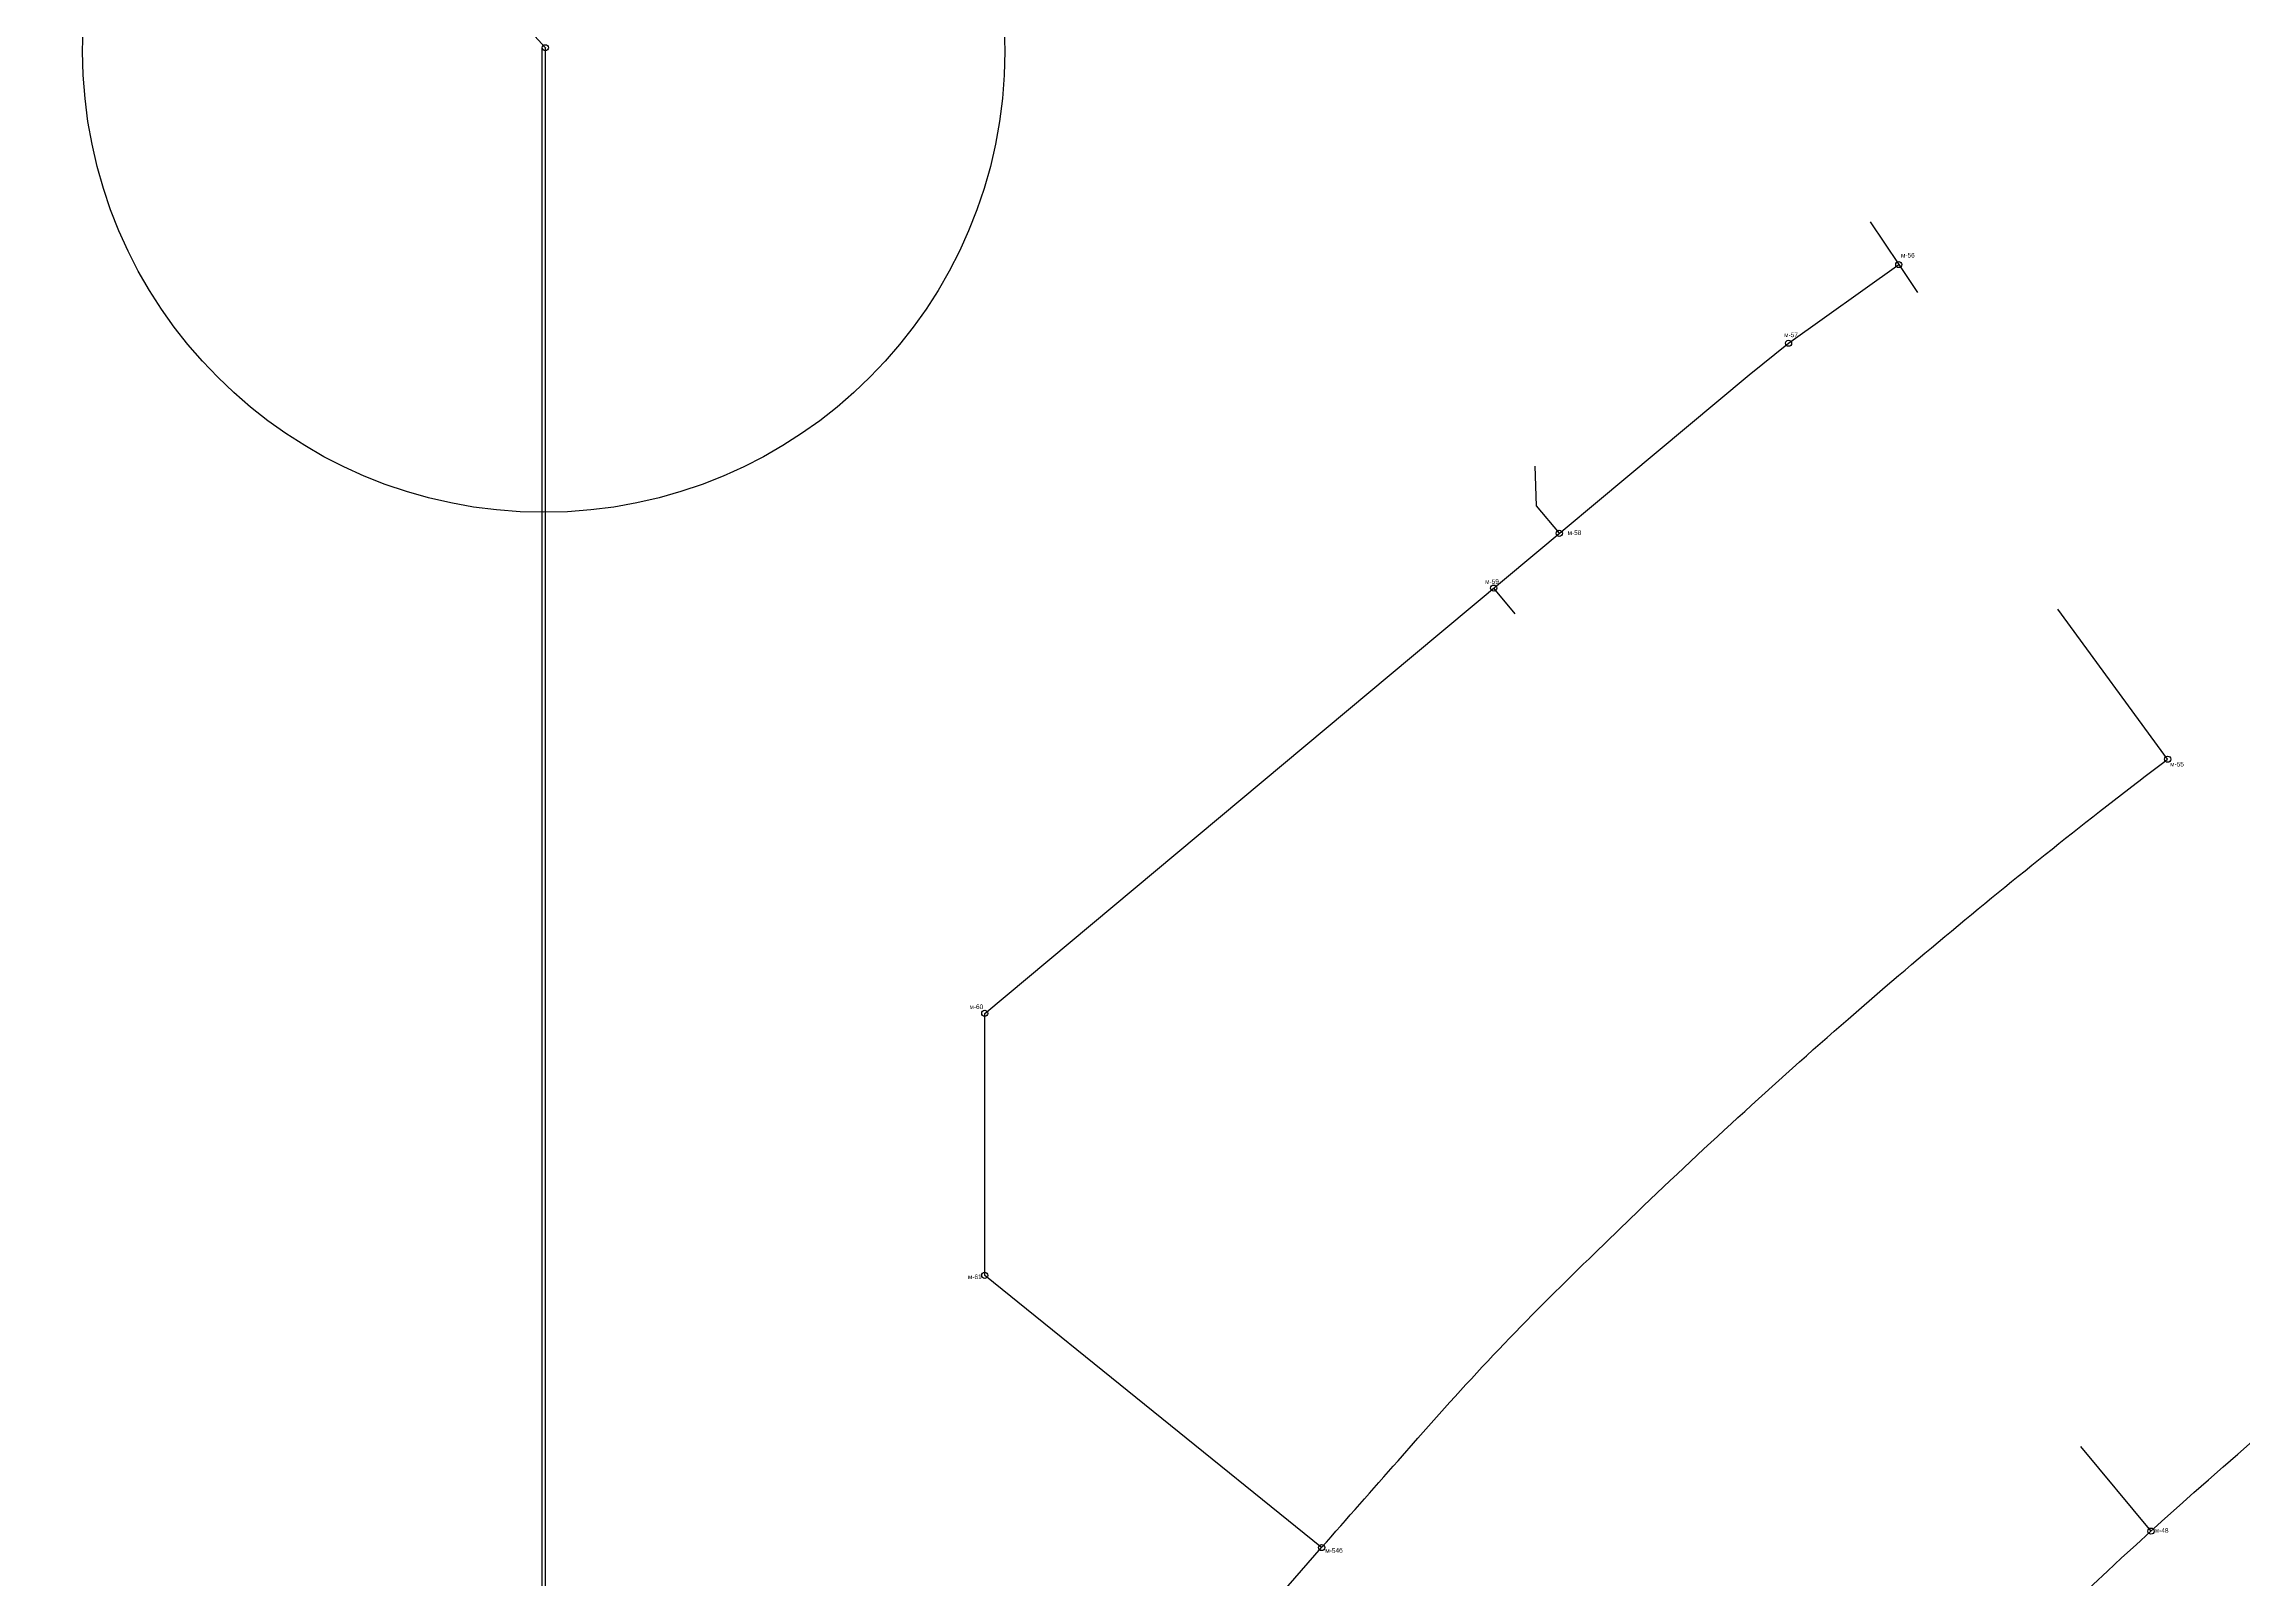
# Model space of a CAD drawing. Header units: millimetres. Extents: x 2243293 to 2245325, y 377925 to 380925.
# Drawn here: x 2243902 to 2244618, y 378301 to 378801 of the extents above; entities that cross this region are included whole.
import ezdxf

# ---------------------------------------------------------------- set-up
doc = ezdxf.new("R2010")
doc.units = ezdxf.units.MM
for name, color, linetype, lineweight in [('канализация очистные', 3, 'Continuous', 25), ('канализация_300_база', 100, 'Continuous', 25), ('канализация_колодцы', 103, 'Continuous', 25), ('канализация_насоска', 103, 'Continuous', 25), ('канализация_отвод', 103, 'Continuous', 25)]:
    doc.layers.add(name, color=color, linetype=linetype, lineweight=lineweight)
doc.styles.get("Standard").update_dxf_attribs({"font": 'arial.ttf'})

msp = doc.modelspace()

# ---------------------------------------------------------------- linework, layer by layer
at = {"layer": 'канализация очистные'}
msp.add_circle((2244064.94, 378798.14), 150, dxfattribs=at)
at = {"layer": 'канализация_300_база'}
for points in [[(2244065.62, 378799.13), (2243867.73, 379014.87), (2243867.73, 379946.71), (2243867.73, 379968.9), (2243853.96, 380111.91), (2243779.92, 380564.37)], [(2243979.49, 378037.9), (2244064.44, 378037.9), (2244064.44, 378799.3)], [(2244065.44, 378799.3), (2244065.44, 378175.91), (2244214.15, 378175.91), (2244335.3, 378084.61), (2244366.54, 378124.43)], [(2244412.94, 378132.88), (2244355.29, 378201.69), (2244277.33, 378264.67), (2244317.97, 378311.29), (2244208.39, 378399.83), (2244208.39, 378485.1), (2244347.24, 378601.16), (2244457.03, 378692.92), (2244469.85, 378703.18), (2244505.71, 378728.77)]]:
    msp.add_lwpolyline(points, dxfattribs=at)
for points in [[(2244366.54, 378124.43), (2244412.94, 378132.88, -0.059161), (2244704.72, 378413.6, -0.061842), (2245080.73, 378633.22)], [(2244317.97, 378311.29, -0.000995), (2244342.83, 378339.54), (2244349.31, 378346.87, -0.022777), (2244406.83, 378407.06), (2244418.36, 378418.27, -0.012329), (2244489.2, 378483.22), (2244501.34, 378493.72, -0.011555), (2244571.03, 378550.79), (2244582.93, 378560.01, -0.001651), (2244593.17, 378567.82, -0.001651)]]:
    msp.add_lwpolyline(points, format="xyb", dxfattribs=at)
at = {"layer": 'канализация_колодцы'}
for centre in [(2244505.71, 378728.77), (2244469.85, 378703.18), (2244395.28, 378641.31), (2244373.95, 378623.49), (2244593.17, 378567.82), (2244208.39, 378485.1), (2244208.39, 378399.83), (2244587.74, 378316.62), (2244317.97, 378311.29)]:
    msp.add_circle(centre, 1, dxfattribs=at)
at = {"layer": 'канализация_насоска'}
msp.add_circle((2244065.44, 378799.3), 1, dxfattribs=at)
at = {"layer": 'канализация_отвод'}
for points in [[(2244496.41, 378742.71), (2244505.71, 378728.77)], [(2244505.71, 378728.77), (2244511.76, 378719.7)], [(2244387.29, 378663.18), (2244387.76, 378650.3), (2244395.28, 378641.31)], [(2244380.95, 378615.13), (2244373.95, 378623.49)], [(2244593.17, 378567.82), (2244557.44, 378616.58)], [(2244564.81, 378344.13), (2244587.74, 378316.62)]]:
    msp.add_lwpolyline(points, dxfattribs=at)

# ---------------------------------------------------------------- texts
at = {"layer": 'канализация_колодцы', "char_height": 1.5, "attachment_point": 1}
for s, insert in [('м-56', (2244506.43, 378732.54)), ('м-57', (2244468.43, 378706.64)), ('м-58', (2244397.98, 378642.27)), ('м-59', (2244371.15, 378626.36)), ('м-55', (2244593.99, 378566.94)), ('м-60', (2244203.42, 378488.01)), ('м-61', (2244202.91, 378400.14)), ('м-48', (2244588.99, 378317.6)), ('м-54б', (2244319.17, 378311.1))]:
    msp.add_mtext_dynamic_manual_height_columns(s, width=5.5218, gutter_width=12.5, heights=[0], dxfattribs=dict(at, insert=insert))

doc.saveas('drawing.dxf')
